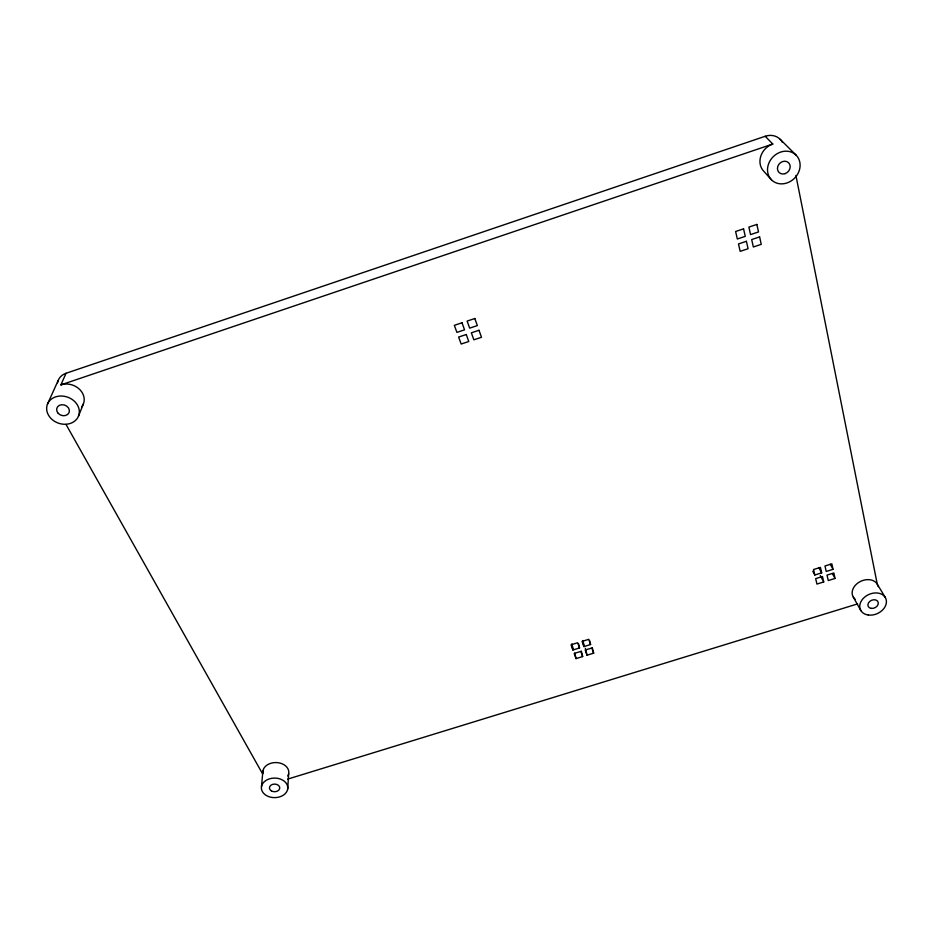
<?xml version="1.0" encoding="UTF-8"?>
<svg xmlns="http://www.w3.org/2000/svg" width="933" height="933" viewBox="0 0 933 933"><rect width="100%" height="100%" fill="white"/><g stroke="black" fill="none" stroke-linecap="round" stroke-linejoin="round"><path stroke-width="1.4" d="M287.667 789.19A13.202 9.773 0 0 0 269.579 778.81A13.202 9.773 0 0 0 266.5 795.592A13.202 9.773 0 0 0 287.667 789.19L288.682 773.597M261.485 786.636L262.884 771.031M78.512 416.106A16.631 13.797 19.3 0 0 59.665 396.07A16.631 13.797 19.3 0 0 50.779 418.252A16.631 13.797 19.3 0 0 78.512 416.106L83.399 403.872M81.579 406.928A16.339 13.61 19.7 0 0 80.133 389.924A16.339 13.61 19.7 0 0 60.89 384.874L66.045 373.27L765.2 136.276A16.806 14.706 -46.9 0 1 782.46 142.422M47.408 404.304L58.173 380.477M60.89 384.874L772.781 144.032L765.2 136.276M579.533 647.957L577.655 642.755L571.019 644.82L572.92 650.009L579.533 647.957L578.565 643.875M590.589 644.528L588.735 639.327L582.087 641.391L583.953 646.592L590.589 644.528L589.551 640.458M814.836 574.996L821.658 572.874L820.422 567.392L813.576 569.515L814.836 574.996L812.795 571.171M833.052 569.34L826.218 571.462L824.982 565.969L831.839 563.835L833.052 569.34L830.218 564.267M582.647 656.564L580.781 651.409L574.18 653.462L576.058 658.605L582.647 656.564L581.329 651.082M593.645 653.158L591.814 647.992L585.189 650.044L587.044 655.199L593.645 653.158L592.268 647.7M823.722 581.947L816.923 584.058L815.675 578.623L822.486 576.512L823.722 581.947L820.27 575.556M835.07 578.437L828.259 580.548L827.035 575.101L833.857 572.99L835.07 578.437L832.364 573.585M287.726 779.102L857.625 603.896M780.175 139.309L796.141 155.193A17.435 15.138 -45.6 0 1 786.892 182.985A17.435 15.138 -45.6 0 1 768.407 164.383A17.435 15.138 -45.6 0 1 796.141 155.193M771.591 179.952L763.975 171.474A17.121 14.916 -46.3 0 1 760.757 156.266A17.121 14.916 -46.3 0 1 772.781 144.032M885.289 597.493L877.265 584.151L795.919 175.474M853.322 597.178L860.937 610.672M66.033 424.445L262.371 773.48M818.894 567.789L821.658 572.874M878.245 586.682L877.265 584.151A13.657 10.368 -24.7 0 0 858.348 582.67A13.657 10.368 -24.7 0 0 855.141 599.243M585.364 648.365L587.044 655.199M582.857 640.493L584.198 645.951M582.624 641.146L583.953 646.592M574.775 653.112L576.058 658.605M571.952 643.887L573.224 649.356M571.649 644.551L572.92 650.009M262.896 773.574A13.015 9.715 0.2 0 1 277.474 762.634A13.015 9.715 0.2 0 1 287.796 776.034M57.554 382.752A16.059 13.447 20.2 0 1 66.045 373.27M462.01 322.771L454.336 325.337L456.913 332.381L464.564 329.839L462.01 322.771M474.827 318.503L467.13 321.069L469.672 328.136L477.334 325.582L474.827 318.503M743.566 228.865L735.612 231.512L737.338 238.988L745.269 236.352L743.566 228.865M756.85 224.433L748.884 227.092L750.564 234.591L758.517 231.944L756.85 224.433M466.255 334.515L458.616 337.058L461.159 344.032L468.774 341.501L466.255 334.515M479.002 330.27L471.352 332.824L473.859 339.81L481.486 337.279L479.002 330.27M746.4 241.309L738.481 243.945L740.184 251.35L748.079 248.726L746.4 241.309M759.614 236.912L751.683 239.559L753.351 246.977L761.258 244.341L759.614 236.912M868.261 615.022A13.867 10.45 -24.5 0 0 886.268 600.047A13.867 10.45 -24.5 0 0 864.716 597.05A13.867 10.45 -24.5 0 0 868.261 615.022M871.212 608.386A5.423 4.094 -24.5 0 0 878.245 602.52A5.423 4.094 -24.5 0 0 869.801 601.365A5.423 4.094 -24.5 0 0 871.212 608.386M271.445 790.939A5.166 3.825 0 0 0 279.725 788.408A5.166 3.825 0 0 0 272.623 784.373A5.166 3.825 0 0 0 271.445 790.939M785.038 173.655A6.823 5.925 -45.6 0 0 788.63 162.774A6.823 5.925 -45.6 0 0 777.784 166.401A6.823 5.925 -45.6 0 0 785.038 173.655M58.243 413.401A6.508 5.4 19.3 0 0 69.089 412.538A6.508 5.4 19.3 0 0 61.695 404.712A6.508 5.4 19.3 0 0 58.243 413.401"/></g></svg>
